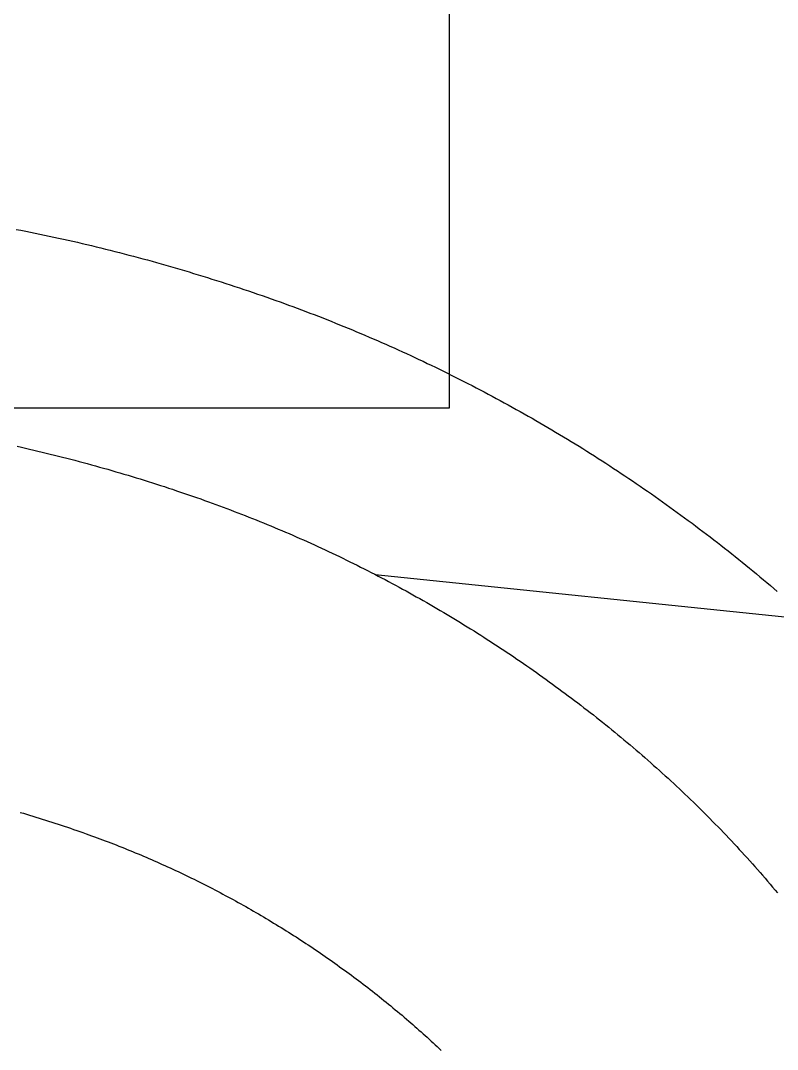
# Model space of a CAD drawing. Header units: millimetres. Extents: x 340 to 1003762, y 22 to 362022.
# Drawn here: x 421.3095 to 421.403, y 90.071 to 90.198 of the extents above; entities that cross this region are included whole.
import ezdxf
from ezdxf.xclip import XClip

# ---------------------------------------------------------------- set-up
doc = ezdxf.new("R2010")
doc.units = ezdxf.units.MM
doc.header["$XCLIPFRAME"] = 0
for name, color, linetype in [('LSBB_P_002 - PLANTA 1° NIVEL SALA DE VENTAS$0$A-Equipamiento acero inox', 8, 'Continuous'), ('LSBB_P_002 - PLANTA 1° NIVEL SALA DE VENTAS$0$A-TRAS-EQPM', 8, 'Continuous'), ('XREF', 7, 'Continuous')]:
    doc.layers.add(name, color=color, linetype=linetype)

# ---------------------------------------------------------------- blocks, each defined once
blk = doc.blocks.new('LSBB_P_002 - PLANTA 1° NIVEL SALA DE VENTAS$0$laminadora')
at = {"layer": 'LSBB_P_002 - PLANTA 1° NIVEL SALA DE VENTAS$0$A-TRAS-EQPM'}
for p, q in [((-175652.983, 30492.186), (-175652.983, 30483.413)), ((-175647.93, 30485.563), (-175647.988, 30485.55)), ((-175647.872, 30485.575), (-175647.93, 30485.563)), ((-175647.814, 30485.587), (-175647.872, 30485.575)), ((-175647.756, 30485.598), (-175647.814, 30485.587)), ((-175647.697, 30485.61), (-175647.756, 30485.598)), ((-175647.639, 30485.621), (-175647.697, 30485.61)), ((-175648.51, 30485.434), (-175648.568, 30485.42)), ((-175648.452, 30485.447), (-175648.51, 30485.434)), ((-175648.394, 30485.461), (-175648.452, 30485.447)), ((-175648.336, 30485.474), (-175648.394, 30485.461)), ((-175648.278, 30485.487), (-175648.336, 30485.474)), ((-175648.22, 30485.5), (-175648.278, 30485.487)), ((-175648.162, 30485.513), (-175648.22, 30485.5)), ((-175648.104, 30485.526), (-175648.162, 30485.513)), ((-175648.046, 30485.538), (-175648.104, 30485.526)), ((-175647.988, 30485.55), (-175648.046, 30485.538)), ((-175649.028, 30485.304), (-175649.086, 30485.289)), ((-175648.971, 30485.319), (-175649.028, 30485.304)), ((-175648.913, 30485.334), (-175648.971, 30485.319)), ((-175648.856, 30485.349), (-175648.913, 30485.334)), ((-175648.798, 30485.363), (-175648.856, 30485.349)), ((-175648.741, 30485.378), (-175648.798, 30485.363)), ((-175648.683, 30485.392), (-175648.741, 30485.378)), ((-175648.625, 30485.406), (-175648.683, 30485.392)), ((-175648.568, 30485.42), (-175648.625, 30485.406)), ((-175649.487, 30485.179), (-175649.544, 30485.162)), ((-175649.429, 30485.195), (-175649.487, 30485.179)), ((-175649.372, 30485.211), (-175649.429, 30485.195)), ((-175649.315, 30485.227), (-175649.372, 30485.211)), ((-175649.258, 30485.243), (-175649.315, 30485.227)), ((-175649.2, 30485.258), (-175649.258, 30485.243)), ((-175649.143, 30485.274), (-175649.2, 30485.258)), ((-175649.086, 30485.289), (-175649.143, 30485.274)), ((-175649.942, 30485.043), (-175649.999, 30485.026)), ((-175649.885, 30485.061), (-175649.942, 30485.043)), ((-175649.828, 30485.078), (-175649.885, 30485.061)), ((-175649.772, 30485.095), (-175649.828, 30485.078)), ((-175649.715, 30485.112), (-175649.772, 30485.095)), ((-175649.658, 30485.129), (-175649.715, 30485.112)), ((-175649.601, 30485.146), (-175649.658, 30485.129)), ((-175649.544, 30485.162), (-175649.601, 30485.146)), ((-175650.338, 30484.917), (-175650.394, 30484.898)), ((-175650.282, 30484.936), (-175650.338, 30484.917)), ((-175650.225, 30484.954), (-175650.282, 30484.936)), ((-175650.169, 30484.972), (-175650.225, 30484.954)), ((-175650.112, 30484.99), (-175650.169, 30484.972)), ((-175650.055, 30485.008), (-175650.112, 30484.99)), ((-175649.999, 30485.026), (-175650.055, 30485.008)), ((-175650.676, 30484.803), (-175650.732, 30484.783)), ((-175650.619, 30484.822), (-175650.676, 30484.803)), ((-175650.563, 30484.842), (-175650.619, 30484.822)), ((-175650.507, 30484.861), (-175650.563, 30484.842)), ((-175650.451, 30484.88), (-175650.507, 30484.861)), ((-175650.394, 30484.898), (-175650.451, 30484.88)), ((-175651.055, 30484.667), (-175651.108, 30484.648)), ((-175651.002, 30484.687), (-175651.055, 30484.667)), ((-175650.95, 30484.706), (-175651.002, 30484.687)), ((-175650.897, 30484.725), (-175650.95, 30484.706)), ((-175650.844, 30484.744), (-175650.897, 30484.725)), ((-175650.788, 30484.764), (-175650.844, 30484.744)), ((-175650.732, 30484.783), (-175650.788, 30484.764)), ((-175651.371, 30484.548), (-175651.423, 30484.527)), ((-175651.318, 30484.568), (-175651.371, 30484.548)), ((-175651.266, 30484.588), (-175651.318, 30484.568)), ((-175651.213, 30484.608), (-175651.266, 30484.588)), ((-175651.161, 30484.628), (-175651.213, 30484.608)), ((-175651.108, 30484.648), (-175651.161, 30484.628)), ((-175651.684, 30484.423), (-175651.737, 30484.401)), ((-175651.632, 30484.444), (-175651.684, 30484.423)), ((-175651.58, 30484.465), (-175651.632, 30484.444)), ((-175651.528, 30484.486), (-175651.58, 30484.465)), ((-175651.476, 30484.507), (-175651.528, 30484.486)), ((-175651.423, 30484.527), (-175651.476, 30484.507)), ((-175651.996, 30484.292), (-175652.048, 30484.27)), ((-175651.944, 30484.314), (-175651.996, 30484.292)), ((-175651.892, 30484.336), (-175651.944, 30484.314)), ((-175651.84, 30484.358), (-175651.892, 30484.336)), ((-175651.789, 30484.38), (-175651.84, 30484.358)), ((-175651.737, 30484.401), (-175651.789, 30484.38)), ((-175652.305, 30484.157), (-175652.356, 30484.134)), ((-175652.254, 30484.18), (-175652.305, 30484.157)), ((-175652.202, 30484.202), (-175652.254, 30484.18)), ((-175652.151, 30484.225), (-175652.202, 30484.202)), ((-175652.099, 30484.248), (-175652.151, 30484.225)), ((-175652.048, 30484.27), (-175652.099, 30484.248)), ((-175652.561, 30484.039), (-175652.612, 30484.016)), ((-175652.51, 30484.063), (-175652.561, 30484.039)), ((-175652.459, 30484.087), (-175652.51, 30484.063)), ((-175652.407, 30484.11), (-175652.459, 30484.087)), ((-175652.356, 30484.134), (-175652.407, 30484.11)), ((-175652.815, 30483.919), (-175652.865, 30483.894)), ((-175652.764, 30483.943), (-175652.815, 30483.919)), ((-175652.713, 30483.967), (-175652.764, 30483.943)), ((-175652.662, 30483.992), (-175652.713, 30483.967)), ((-175652.612, 30484.016), (-175652.662, 30483.992)), ((-175653.067, 30483.794), (-175653.117, 30483.769)), ((-175653.017, 30483.819), (-175653.067, 30483.794)), ((-175652.966, 30483.844), (-175653.017, 30483.819)), ((-175652.916, 30483.869), (-175652.966, 30483.844)), ((-175652.865, 30483.894), (-175652.916, 30483.869)), ((-175653.317, 30483.666), (-175653.367, 30483.64)), ((-175653.267, 30483.692), (-175653.317, 30483.666)), ((-175653.217, 30483.718), (-175653.267, 30483.692)), ((-175653.167, 30483.743), (-175653.217, 30483.718)), ((-175653.117, 30483.769), (-175653.167, 30483.743)), ((-175653.566, 30483.535), (-175653.616, 30483.508)), ((-175653.516, 30483.561), (-175653.566, 30483.535)), ((-175653.467, 30483.588), (-175653.516, 30483.561)), ((-175653.417, 30483.614), (-175653.467, 30483.588)), ((-175653.367, 30483.64), (-175653.417, 30483.614)), ((-175653.813, 30483.399), (-175653.862, 30483.372)), ((-175653.764, 30483.427), (-175653.813, 30483.399)), ((-175653.714, 30483.454), (-175653.764, 30483.427)), ((-175653.665, 30483.481), (-175653.714, 30483.454)), ((-175653.616, 30483.508), (-175653.665, 30483.481)), ((-175652.983, 30483.413), (-175638.345, 30483.413)), ((-175654.009, 30483.289), (-175654.057, 30483.261)), ((-175653.96, 30483.317), (-175654.009, 30483.289)), ((-175653.911, 30483.344), (-175653.96, 30483.317)), ((-175653.862, 30483.372), (-175653.911, 30483.344)), ((-175654.252, 30483.147), (-175654.3, 30483.118)), ((-175654.203, 30483.176), (-175654.252, 30483.147)), ((-175654.155, 30483.204), (-175654.203, 30483.176)), ((-175654.106, 30483.232), (-175654.155, 30483.204)), ((-175654.057, 30483.261), (-175654.106, 30483.232)), ((-175654.445, 30483.031), (-175654.493, 30483.002)), ((-175654.397, 30483.061), (-175654.445, 30483.031)), ((-175654.348, 30483.09), (-175654.397, 30483.061)), ((-175654.3, 30483.118), (-175654.348, 30483.09)), ((-175654.636, 30482.914), (-175654.684, 30482.884)), ((-175654.589, 30482.943), (-175654.636, 30482.914)), ((-175654.541, 30482.973), (-175654.589, 30482.943)), ((-175654.493, 30483.002), (-175654.541, 30482.973)), ((-175647.906, 30482.884), (-175647.957, 30482.872)), ((-175647.855, 30482.896), (-175647.906, 30482.884)), ((-175647.804, 30482.908), (-175647.855, 30482.896)), ((-175647.753, 30482.919), (-175647.804, 30482.908)), ((-175647.702, 30482.931), (-175647.753, 30482.919)), ((-175647.65, 30482.943), (-175647.702, 30482.931)), ((-175654.874, 30482.763), (-175654.921, 30482.733)), ((-175654.827, 30482.793), (-175654.874, 30482.763)), ((-175654.779, 30482.824), (-175654.827, 30482.793)), ((-175654.732, 30482.854), (-175654.779, 30482.824)), ((-175654.684, 30482.884), (-175654.732, 30482.854)), ((-175648.363, 30482.77), (-175648.414, 30482.756)), ((-175648.313, 30482.783), (-175648.363, 30482.77)), ((-175648.262, 30482.796), (-175648.313, 30482.783)), ((-175648.211, 30482.809), (-175648.262, 30482.796)), ((-175648.16, 30482.822), (-175648.211, 30482.809)), ((-175648.109, 30482.834), (-175648.16, 30482.822)), ((-175648.059, 30482.847), (-175648.109, 30482.834)), ((-175648.008, 30482.859), (-175648.059, 30482.847)), ((-175647.957, 30482.872), (-175648.008, 30482.859)), ((-175655.063, 30482.64), (-175655.11, 30482.609)), ((-175655.016, 30482.671), (-175655.063, 30482.64)), ((-175654.968, 30482.702), (-175655.016, 30482.671)), ((-175654.921, 30482.733), (-175654.968, 30482.702)), ((-175648.868, 30482.63), (-175648.919, 30482.615)), ((-175648.818, 30482.644), (-175648.868, 30482.63)), ((-175648.768, 30482.659), (-175648.818, 30482.644)), ((-175648.717, 30482.673), (-175648.768, 30482.659)), ((-175648.667, 30482.687), (-175648.717, 30482.673)), ((-175648.616, 30482.701), (-175648.667, 30482.687)), ((-175648.566, 30482.715), (-175648.616, 30482.701)), ((-175648.515, 30482.729), (-175648.566, 30482.715)), ((-175648.465, 30482.743), (-175648.515, 30482.729)), ((-175648.414, 30482.756), (-175648.465, 30482.743)), ((-175655.25, 30482.515), (-175655.296, 30482.484)), ((-175655.203, 30482.547), (-175655.25, 30482.515)), ((-175655.156, 30482.578), (-175655.203, 30482.547)), ((-175655.11, 30482.609), (-175655.156, 30482.578)), ((-175649.269, 30482.508), (-175649.319, 30482.493)), ((-175649.219, 30482.524), (-175649.269, 30482.508)), ((-175649.169, 30482.54), (-175649.219, 30482.524)), ((-175649.119, 30482.555), (-175649.169, 30482.54)), ((-175649.069, 30482.57), (-175649.119, 30482.555)), ((-175649.019, 30482.585), (-175649.069, 30482.57)), ((-175648.969, 30482.6), (-175649.019, 30482.585)), ((-175648.919, 30482.615), (-175648.969, 30482.6)), ((-175655.435, 30482.388), (-175655.482, 30482.356)), ((-175655.389, 30482.42), (-175655.435, 30482.388)), ((-175655.343, 30482.452), (-175655.389, 30482.42)), ((-175655.296, 30482.484), (-175655.343, 30482.452)), ((-175649.668, 30482.378), (-175649.718, 30482.362)), ((-175649.618, 30482.395), (-175649.668, 30482.378)), ((-175649.569, 30482.412), (-175649.618, 30482.395)), ((-175649.519, 30482.428), (-175649.569, 30482.412)), ((-175649.469, 30482.445), (-175649.519, 30482.428)), ((-175649.419, 30482.461), (-175649.469, 30482.445)), ((-175649.369, 30482.477), (-175649.419, 30482.461)), ((-175649.319, 30482.493), (-175649.369, 30482.477)), ((-175655.62, 30482.259), (-175655.665, 30482.226)), ((-175655.574, 30482.291), (-175655.62, 30482.259)), ((-175655.528, 30482.324), (-175655.574, 30482.291)), ((-175655.482, 30482.356), (-175655.528, 30482.324)), ((-175650.011, 30482.259), (-175650.057, 30482.242)), ((-175649.965, 30482.275), (-175650.011, 30482.259)), ((-175649.916, 30482.293), (-175649.965, 30482.275)), ((-175649.866, 30482.31), (-175649.916, 30482.293)), ((-175649.817, 30482.328), (-175649.866, 30482.31)), ((-175649.767, 30482.345), (-175649.817, 30482.328)), ((-175649.718, 30482.362), (-175649.767, 30482.345)), ((-175655.802, 30482.127), (-175655.848, 30482.094)), ((-175655.757, 30482.16), (-175655.802, 30482.127)), ((-175655.711, 30482.193), (-175655.757, 30482.16)), ((-175655.665, 30482.226), (-175655.711, 30482.193)), ((-175650.376, 30482.123), (-175650.422, 30482.105)), ((-175650.331, 30482.14), (-175650.376, 30482.123)), ((-175650.285, 30482.158), (-175650.331, 30482.14)), ((-175650.24, 30482.175), (-175650.285, 30482.158)), ((-175650.194, 30482.192), (-175650.24, 30482.175)), ((-175650.148, 30482.209), (-175650.194, 30482.192)), ((-175650.103, 30482.226), (-175650.148, 30482.209)), ((-175650.057, 30482.242), (-175650.103, 30482.226)), ((-175655.938, 30482.027), (-175655.984, 30481.994)), ((-175655.893, 30482.061), (-175655.938, 30482.027)), ((-175655.848, 30482.094), (-175655.893, 30482.061)), ((-175650.693, 30481.997), (-175650.738, 30481.979)), ((-175650.648, 30482.016), (-175650.693, 30481.997)), ((-175650.603, 30482.034), (-175650.648, 30482.016)), ((-175650.558, 30482.052), (-175650.603, 30482.034)), ((-175650.512, 30482.07), (-175650.558, 30482.052)), ((-175650.467, 30482.088), (-175650.512, 30482.07)), ((-175650.422, 30482.105), (-175650.467, 30482.088)), ((-175656.118, 30481.892), (-175656.163, 30481.858)), ((-175656.074, 30481.926), (-175656.118, 30481.892)), ((-175656.029, 30481.96), (-175656.074, 30481.926)), ((-175655.984, 30481.994), (-175656.029, 30481.96)), ((-175650.963, 30481.884), (-175651.008, 30481.865)), ((-175650.918, 30481.903), (-175650.963, 30481.884)), ((-175650.873, 30481.922), (-175650.918, 30481.903)), ((-175650.828, 30481.941), (-175650.873, 30481.922)), ((-175650.783, 30481.96), (-175650.828, 30481.941)), ((-175650.738, 30481.979), (-175650.783, 30481.96)), ((-175656.297, 30481.755), (-175656.341, 30481.721)), ((-175656.252, 30481.79), (-175656.297, 30481.755)), ((-175656.208, 30481.824), (-175656.252, 30481.79)), ((-175656.163, 30481.858), (-175656.208, 30481.824)), ((-175651.275, 30481.747), (-175651.32, 30481.726)), ((-175651.231, 30481.767), (-175651.275, 30481.747)), ((-175651.186, 30481.787), (-175651.231, 30481.767)), ((-175651.142, 30481.806), (-175651.186, 30481.787)), ((-175651.097, 30481.826), (-175651.142, 30481.806)), ((-175651.053, 30481.846), (-175651.097, 30481.826)), ((-175651.008, 30481.865), (-175651.053, 30481.846)), ((-175656.474, 30481.616), (-175656.518, 30481.581)), ((-175656.43, 30481.651), (-175656.474, 30481.616)), ((-175656.385, 30481.686), (-175656.43, 30481.651)), ((-175656.341, 30481.721), (-175656.385, 30481.686)), ((-175651.541, 30481.624), (-175651.585, 30481.603)), ((-175651.496, 30481.644), (-175651.541, 30481.624)), ((-175651.452, 30481.665), (-175651.496, 30481.644)), ((-175651.408, 30481.686), (-175651.452, 30481.665)), ((-175651.364, 30481.706), (-175651.408, 30481.686)), ((-175651.32, 30481.726), (-175651.364, 30481.706)), ((-175656.605, 30481.511), (-175656.649, 30481.475)), ((-175656.562, 30481.546), (-175656.605, 30481.511)), ((-175656.518, 30481.581), (-175656.562, 30481.546)), ((-175651.804, 30481.496), (-175651.847, 30481.475)), ((-175651.76, 30481.518), (-175651.804, 30481.496)), ((-175651.716, 30481.539), (-175651.76, 30481.518)), ((-175651.672, 30481.561), (-175651.716, 30481.539)), ((-175651.629, 30481.582), (-175651.672, 30481.561)), ((-175651.585, 30481.603), (-175651.629, 30481.582)), ((-175652.07, 30481.361), (-175685.83, 30477.871)), ((-175656.779, 30481.368), (-175656.823, 30481.332)), ((-175656.736, 30481.404), (-175656.779, 30481.368)), ((-175656.693, 30481.44), (-175656.736, 30481.404)), ((-175656.649, 30481.475), (-175656.693, 30481.44)), ((-175652.065, 30481.364), (-175652.108, 30481.342)), ((-175652.021, 30481.387), (-175652.065, 30481.364)), ((-175651.978, 30481.409), (-175652.021, 30481.387)), ((-175651.934, 30481.431), (-175651.978, 30481.409)), ((-175651.891, 30481.453), (-175651.934, 30481.431)), ((-175651.847, 30481.475), (-175651.891, 30481.453)), ((-175656.909, 30481.26), (-175656.952, 30481.223)), ((-175656.866, 30481.296), (-175656.909, 30481.26)), ((-175656.823, 30481.332), (-175656.866, 30481.296)), ((-175652.28, 30481.251), (-175652.323, 30481.228)), ((-175652.237, 30481.274), (-175652.28, 30481.251)), ((-175652.194, 30481.297), (-175652.237, 30481.274)), ((-175652.151, 30481.319), (-175652.194, 30481.297)), ((-175652.108, 30481.342), (-175652.151, 30481.319)), ((-175656.995, 30481.187), (-175657.037, 30481.15)), ((-175656.952, 30481.223), (-175656.995, 30481.187)), ((-175652.537, 30481.111), (-175652.579, 30481.087)), ((-175652.494, 30481.134), (-175652.537, 30481.111)), ((-175652.452, 30481.158), (-175652.494, 30481.134)), ((-175652.409, 30481.181), (-175652.452, 30481.158)), ((-175652.366, 30481.205), (-175652.409, 30481.181)), ((-175652.323, 30481.228), (-175652.366, 30481.205)), ((-175652.749, 30480.991), (-175652.791, 30480.966)), ((-175652.707, 30481.015), (-175652.749, 30480.991)), ((-175652.664, 30481.039), (-175652.707, 30481.015)), ((-175652.622, 30481.063), (-175652.664, 30481.039)), ((-175652.579, 30481.087), (-175652.622, 30481.063)), ((-175652.959, 30480.867), (-175653.001, 30480.842)), ((-175652.917, 30480.892), (-175652.959, 30480.867)), ((-175652.875, 30480.917), (-175652.917, 30480.892)), ((-175652.833, 30480.942), (-175652.875, 30480.917)), ((-175652.791, 30480.966), (-175652.833, 30480.942)), ((-175653.168, 30480.741), (-175653.209, 30480.716)), ((-175653.126, 30480.767), (-175653.168, 30480.741)), ((-175653.084, 30480.792), (-175653.126, 30480.767)), ((-175653.043, 30480.817), (-175653.084, 30480.792)), ((-175653.001, 30480.842), (-175653.043, 30480.817)), ((-175653.374, 30480.612), (-175653.415, 30480.586)), ((-175653.333, 30480.638), (-175653.374, 30480.612)), ((-175653.292, 30480.664), (-175653.333, 30480.638)), ((-175653.25, 30480.69), (-175653.292, 30480.664)), ((-175653.209, 30480.716), (-175653.25, 30480.69)), ((-175653.579, 30480.48), (-175653.62, 30480.453)), ((-175653.538, 30480.506), (-175653.579, 30480.48)), ((-175653.497, 30480.533), (-175653.538, 30480.506)), ((-175653.456, 30480.559), (-175653.497, 30480.533)), ((-175653.415, 30480.586), (-175653.456, 30480.559)), ((-175653.782, 30480.345), (-175653.822, 30480.317)), ((-175653.741, 30480.372), (-175653.782, 30480.345)), ((-175653.701, 30480.399), (-175653.741, 30480.372)), ((-175653.66, 30480.426), (-175653.701, 30480.399)), ((-175653.62, 30480.453), (-175653.66, 30480.426)), ((-175653.943, 30480.235), (-175653.983, 30480.207)), ((-175653.903, 30480.262), (-175653.943, 30480.235)), ((-175653.862, 30480.29), (-175653.903, 30480.262)), ((-175653.822, 30480.317), (-175653.862, 30480.29)), ((-175654.142, 30480.094), (-175654.181, 30480.066)), ((-175654.102, 30480.123), (-175654.142, 30480.094)), ((-175654.062, 30480.151), (-175654.102, 30480.123)), ((-175654.023, 30480.179), (-175654.062, 30480.151)), ((-175653.983, 30480.207), (-175654.023, 30480.179)), ((-175654.3, 30479.98), (-175654.339, 30479.951)), ((-175654.26, 30480.009), (-175654.3, 30479.98)), ((-175654.221, 30480.037), (-175654.26, 30480.009)), ((-175654.181, 30480.066), (-175654.221, 30480.037)), ((-175654.456, 30479.864), (-175654.495, 30479.835)), ((-175654.417, 30479.893), (-175654.456, 30479.864)), ((-175654.378, 30479.922), (-175654.417, 30479.893)), ((-175654.339, 30479.951), (-175654.378, 30479.922)), ((-175654.65, 30479.716), (-175654.689, 30479.687)), ((-175654.612, 30479.746), (-175654.65, 30479.716)), ((-175654.573, 30479.776), (-175654.612, 30479.746)), ((-175654.534, 30479.805), (-175654.573, 30479.776)), ((-175654.495, 30479.835), (-175654.534, 30479.805)), ((-175654.804, 30479.596), (-175654.842, 30479.566)), ((-175654.766, 30479.627), (-175654.804, 30479.596)), ((-175654.727, 30479.657), (-175654.766, 30479.627)), ((-175654.689, 30479.687), (-175654.727, 30479.657)), ((-175654.956, 30479.475), (-175654.994, 30479.444)), ((-175654.918, 30479.505), (-175654.956, 30479.475)), ((-175654.88, 30479.536), (-175654.918, 30479.505)), ((-175654.842, 30479.566), (-175654.88, 30479.536)), ((-175655.107, 30479.351), (-175655.144, 30479.32)), ((-175655.069, 30479.382), (-175655.107, 30479.351)), ((-175655.032, 30479.413), (-175655.069, 30479.382)), ((-175654.994, 30479.444), (-175655.032, 30479.413)), ((-175655.256, 30479.226), (-175655.293, 30479.194)), ((-175655.219, 30479.257), (-175655.256, 30479.226)), ((-175655.182, 30479.289), (-175655.219, 30479.257)), ((-175655.144, 30479.32), (-175655.182, 30479.289)), ((-175655.403, 30479.1), (-175655.439, 30479.068)), ((-175655.367, 30479.131), (-175655.403, 30479.1)), ((-175655.33, 30479.162), (-175655.367, 30479.131)), ((-175655.293, 30479.194), (-175655.33, 30479.162)), ((-175655.546, 30478.973), (-175655.582, 30478.942)), ((-175655.51, 30479.005), (-175655.546, 30478.973)), ((-175655.475, 30479.037), (-175655.51, 30479.005)), ((-175655.439, 30479.068), (-175655.475, 30479.037)), ((-175655.688, 30478.845), (-175655.723, 30478.813)), ((-175655.653, 30478.877), (-175655.688, 30478.845)), ((-175655.617, 30478.91), (-175655.653, 30478.877)), ((-175655.582, 30478.942), (-175655.617, 30478.91)), ((-175655.828, 30478.715), (-175655.863, 30478.682)), ((-175655.793, 30478.748), (-175655.828, 30478.715)), ((-175655.758, 30478.78), (-175655.793, 30478.748)), ((-175655.723, 30478.813), (-175655.758, 30478.78)), ((-175655.967, 30478.583), (-175656.001, 30478.55)), ((-175655.932, 30478.616), (-175655.967, 30478.583)), ((-175655.897, 30478.649), (-175655.932, 30478.616)), ((-175655.863, 30478.682), (-175655.897, 30478.649)), ((-175656.103, 30478.45), (-175656.137, 30478.416)), ((-175656.069, 30478.483), (-175656.103, 30478.45)), ((-175656.035, 30478.517), (-175656.069, 30478.483)), ((-175656.001, 30478.55), (-175656.035, 30478.517)), ((-175656.238, 30478.314), (-175656.272, 30478.28)), ((-175656.205, 30478.348), (-175656.238, 30478.314)), ((-175656.171, 30478.382), (-175656.205, 30478.348)), ((-175656.137, 30478.416), (-175656.171, 30478.382)), ((-175648.037, 30478.318), (-175648.076, 30478.305)), ((-175647.999, 30478.33), (-175648.037, 30478.318)), ((-175647.96, 30478.342), (-175647.999, 30478.33)), ((-175647.921, 30478.355), (-175647.96, 30478.342)), ((-175647.882, 30478.367), (-175647.921, 30478.355)), ((-175647.843, 30478.379), (-175647.882, 30478.367)), ((-175647.804, 30478.39), (-175647.843, 30478.379)), ((-175647.765, 30478.402), (-175647.804, 30478.39)), ((-175647.726, 30478.414), (-175647.765, 30478.402)), ((-175647.687, 30478.425), (-175647.726, 30478.414)), ((-175656.338, 30478.212), (-175656.372, 30478.177)), ((-175656.305, 30478.246), (-175656.338, 30478.212)), ((-175656.272, 30478.28), (-175656.305, 30478.246)), ((-175648.424, 30478.188), (-175648.462, 30478.175)), ((-175648.385, 30478.202), (-175648.424, 30478.188)), ((-175648.347, 30478.215), (-175648.385, 30478.202)), ((-175648.308, 30478.228), (-175648.347, 30478.215)), ((-175648.27, 30478.241), (-175648.308, 30478.228)), ((-175648.231, 30478.254), (-175648.27, 30478.241)), ((-175648.192, 30478.267), (-175648.231, 30478.254)), ((-175648.154, 30478.28), (-175648.192, 30478.267)), ((-175648.115, 30478.293), (-175648.154, 30478.28)), ((-175648.076, 30478.305), (-175648.115, 30478.293)), ((-175656.47, 30478.073), (-175656.503, 30478.038)), ((-175656.437, 30478.108), (-175656.47, 30478.073)), ((-175656.405, 30478.143), (-175656.437, 30478.108)), ((-175656.372, 30478.177), (-175656.405, 30478.143)), ((-175648.772, 30478.061), (-175648.806, 30478.048)), ((-175648.738, 30478.074), (-175648.772, 30478.061)), ((-175648.705, 30478.087), (-175648.738, 30478.074)), ((-175648.671, 30478.099), (-175648.705, 30478.087)), ((-175648.637, 30478.112), (-175648.671, 30478.099)), ((-175648.603, 30478.124), (-175648.637, 30478.112)), ((-175648.569, 30478.137), (-175648.603, 30478.124)), ((-175648.535, 30478.149), (-175648.569, 30478.137)), ((-175648.501, 30478.161), (-175648.535, 30478.149)), ((-175648.462, 30478.175), (-175648.501, 30478.161)), ((-175656.6, 30477.933), (-175656.633, 30477.898)), ((-175656.568, 30477.968), (-175656.6, 30477.933)), ((-175656.536, 30478.003), (-175656.568, 30477.968)), ((-175656.503, 30478.038), (-175656.536, 30478.003)), ((-175649.075, 30477.941), (-175649.108, 30477.927)), ((-175649.042, 30477.955), (-175649.075, 30477.941)), ((-175649.008, 30477.968), (-175649.042, 30477.955)), ((-175648.974, 30477.982), (-175649.008, 30477.968)), ((-175648.941, 30477.995), (-175648.974, 30477.982)), ((-175648.907, 30478.009), (-175648.941, 30477.995)), ((-175648.874, 30478.022), (-175648.907, 30478.009)), ((-175648.84, 30478.035), (-175648.874, 30478.022)), ((-175648.806, 30478.048), (-175648.84, 30478.035)), ((-175656.697, 30477.827), (-175656.729, 30477.791)), ((-175656.665, 30477.862), (-175656.697, 30477.827)), ((-175656.633, 30477.898), (-175656.665, 30477.862)), ((-175649.375, 30477.813), (-175649.408, 30477.798)), ((-175649.341, 30477.827), (-175649.375, 30477.813)), ((-175649.308, 30477.842), (-175649.341, 30477.827)), ((-175649.275, 30477.856), (-175649.308, 30477.842)), ((-175649.242, 30477.871), (-175649.275, 30477.856)), ((-175649.209, 30477.885), (-175649.242, 30477.871)), ((-175649.175, 30477.899), (-175649.209, 30477.885)), ((-175649.142, 30477.913), (-175649.175, 30477.899)), ((-175649.108, 30477.927), (-175649.142, 30477.913)), ((-175656.824, 30477.684), (-175656.855, 30477.648)), ((-175656.792, 30477.72), (-175656.824, 30477.684)), ((-175656.761, 30477.756), (-175656.792, 30477.72)), ((-175656.729, 30477.791), (-175656.761, 30477.756)), ((-175649.671, 30477.677), (-175649.703, 30477.662)), ((-175649.638, 30477.693), (-175649.671, 30477.677)), ((-175649.605, 30477.708), (-175649.638, 30477.693)), ((-175649.572, 30477.723), (-175649.605, 30477.708)), ((-175649.54, 30477.738), (-175649.572, 30477.723)), ((-175649.507, 30477.753), (-175649.54, 30477.738)), ((-175649.474, 30477.768), (-175649.507, 30477.753)), ((-175649.441, 30477.783), (-175649.474, 30477.768)), ((-175649.408, 30477.798), (-175649.441, 30477.783)), ((-175656.918, 30477.576), (-175656.949, 30477.539)), ((-175656.887, 30477.612), (-175656.918, 30477.576)), ((-175656.855, 30477.648), (-175656.887, 30477.612)), ((-175649.931, 30477.55), (-175649.963, 30477.534)), ((-175649.899, 30477.566), (-175649.931, 30477.55)), ((-175649.866, 30477.582), (-175649.899, 30477.566)), ((-175649.834, 30477.599), (-175649.866, 30477.582)), ((-175649.801, 30477.614), (-175649.834, 30477.599)), ((-175649.769, 30477.63), (-175649.801, 30477.614)), ((-175649.736, 30477.646), (-175649.769, 30477.63)), ((-175649.703, 30477.662), (-175649.736, 30477.646)), ((-175657.011, 30477.466), (-175657.041, 30477.43)), ((-175656.98, 30477.503), (-175657.011, 30477.466)), ((-175656.949, 30477.539), (-175656.98, 30477.503)), ((-175650.156, 30477.434), (-175650.188, 30477.417)), ((-175650.124, 30477.451), (-175650.156, 30477.434)), ((-175650.092, 30477.468), (-175650.124, 30477.451)), ((-175650.06, 30477.484), (-175650.092, 30477.468)), ((-175650.028, 30477.501), (-175650.06, 30477.484)), ((-175649.996, 30477.518), (-175650.028, 30477.501)), ((-175649.963, 30477.534), (-175649.996, 30477.518)), ((-175650.411, 30477.296), (-175650.442, 30477.278)), ((-175650.379, 30477.314), (-175650.411, 30477.296)), ((-175650.347, 30477.331), (-175650.379, 30477.314)), ((-175650.316, 30477.349), (-175650.347, 30477.331)), ((-175650.284, 30477.366), (-175650.316, 30477.349)), ((-175650.252, 30477.383), (-175650.284, 30477.366)), ((-175650.22, 30477.4), (-175650.252, 30477.383)), ((-175650.188, 30477.417), (-175650.22, 30477.4)), ((-175650.631, 30477.171), (-175650.662, 30477.152)), ((-175650.599, 30477.189), (-175650.631, 30477.171)), ((-175650.568, 30477.207), (-175650.599, 30477.189)), ((-175650.537, 30477.225), (-175650.568, 30477.207)), ((-175650.505, 30477.243), (-175650.537, 30477.225)), ((-175650.474, 30477.261), (-175650.505, 30477.243)), ((-175650.442, 30477.278), (-175650.474, 30477.261)), ((-175650.817, 30477.059), (-175650.848, 30477.041)), ((-175650.786, 30477.078), (-175650.817, 30477.059)), ((-175650.755, 30477.097), (-175650.786, 30477.078)), ((-175650.724, 30477.115), (-175650.755, 30477.097)), ((-175650.693, 30477.134), (-175650.724, 30477.115)), ((-175650.662, 30477.152), (-175650.693, 30477.134)), ((-175651.033, 30476.926), (-175651.063, 30476.906)), ((-175651.002, 30476.945), (-175651.033, 30476.926)), ((-175650.971, 30476.964), (-175651.002, 30476.945)), ((-175650.941, 30476.984), (-175650.971, 30476.964)), ((-175650.91, 30477.003), (-175650.941, 30476.984)), ((-175650.879, 30477.022), (-175650.91, 30477.003)), ((-175650.848, 30477.041), (-175650.879, 30477.022)), ((-175651.215, 30476.808), (-175651.245, 30476.788)), ((-175651.185, 30476.828), (-175651.215, 30476.808)), ((-175651.154, 30476.847), (-175651.185, 30476.828)), ((-175651.124, 30476.867), (-175651.154, 30476.847)), ((-175651.094, 30476.887), (-175651.124, 30476.867)), ((-175651.063, 30476.906), (-175651.094, 30476.887)), ((-175651.425, 30476.666), (-175651.455, 30476.646)), ((-175651.395, 30476.687), (-175651.425, 30476.666)), ((-175651.365, 30476.707), (-175651.395, 30476.687)), ((-175651.335, 30476.727), (-175651.365, 30476.707)), ((-175651.305, 30476.748), (-175651.335, 30476.727)), ((-175651.275, 30476.768), (-175651.305, 30476.748)), ((-175651.245, 30476.788), (-175651.275, 30476.768)), ((-175651.603, 30476.541), (-175651.632, 30476.52)), ((-175651.573, 30476.562), (-175651.603, 30476.541)), ((-175651.544, 30476.583), (-175651.573, 30476.562)), ((-175651.514, 30476.604), (-175651.544, 30476.583)), ((-175651.484, 30476.625), (-175651.514, 30476.604)), ((-175651.455, 30476.646), (-175651.484, 30476.625)), ((-175651.778, 30476.414), (-175651.807, 30476.392)), ((-175651.749, 30476.435), (-175651.778, 30476.414)), ((-175651.72, 30476.456), (-175651.749, 30476.435)), ((-175651.691, 30476.478), (-175651.72, 30476.456)), ((-175651.661, 30476.499), (-175651.691, 30476.478)), ((-175651.632, 30476.52), (-175651.661, 30476.499)), ((-175651.952, 30476.283), (-175651.98, 30476.261)), ((-175651.923, 30476.305), (-175651.952, 30476.283)), ((-175651.894, 30476.327), (-175651.923, 30476.305)), ((-175651.865, 30476.349), (-175651.894, 30476.327)), ((-175651.836, 30476.37), (-175651.865, 30476.349)), ((-175651.807, 30476.392), (-175651.836, 30476.37)), ((-175652.094, 30476.172), (-175652.123, 30476.149)), ((-175652.066, 30476.194), (-175652.094, 30476.172)), ((-175652.037, 30476.216), (-175652.066, 30476.194)), ((-175652.009, 30476.239), (-175652.037, 30476.216)), ((-175651.98, 30476.261), (-175652.009, 30476.239)), ((-175652.263, 30476.035), (-175652.291, 30476.012)), ((-175652.235, 30476.058), (-175652.263, 30476.035)), ((-175652.207, 30476.081), (-175652.235, 30476.058)), ((-175652.179, 30476.104), (-175652.207, 30476.081)), ((-175652.151, 30476.126), (-175652.179, 30476.104)), ((-175652.123, 30476.149), (-175652.151, 30476.126)), ((-175652.403, 30475.92), (-175652.43, 30475.896)), ((-175652.375, 30475.943), (-175652.403, 30475.92)), ((-175652.347, 30475.966), (-175652.375, 30475.943)), ((-175652.319, 30475.989), (-175652.347, 30475.966)), ((-175652.291, 30476.012), (-175652.319, 30475.989)), ((-175652.562, 30475.783), (-175652.587, 30475.761)), ((-175652.536, 30475.805), (-175652.562, 30475.783)), ((-175652.511, 30475.827), (-175652.536, 30475.805)), ((-175652.485, 30475.849), (-175652.511, 30475.827)), ((-175652.458, 30475.873), (-175652.485, 30475.849)), ((-175652.43, 30475.896), (-175652.458, 30475.873)), ((-175652.713, 30475.648), (-175652.738, 30475.625)), ((-175652.688, 30475.671), (-175652.713, 30475.648)), ((-175652.663, 30475.693), (-175652.688, 30475.671)), ((-175652.638, 30475.716), (-175652.663, 30475.693)), ((-175652.612, 30475.738), (-175652.638, 30475.716)), ((-175652.587, 30475.761), (-175652.612, 30475.738)), ((-175652.837, 30475.533), (-175652.861, 30475.51)), ((-175652.812, 30475.557), (-175652.837, 30475.533)), ((-175652.787, 30475.58), (-175652.812, 30475.557)), ((-175652.763, 30475.602), (-175652.787, 30475.58)), ((-175652.738, 30475.625), (-175652.763, 30475.602)), ((-175652.861, 30475.51), (-175652.886, 30475.487))]:
    blk.add_line(p, q, dxfattribs=at)
blk = doc.blocks.new('LSBB_P_002 - PLANTA 1° NIVEL SALA DE VENTAS', base_point=(223.56961, 14.22023))
at = {"layer": 'LSBB_P_002 - PLANTA 1° NIVEL SALA DE VENTAS$0$A-Equipamiento acero inox', "xscale": -0.010000000000578, "yscale": 0.010000000000578, "zscale": 0.010000000000578}
blk.add_blockref('LSBB_P_002 - PLANTA 1° NIVEL SALA DE VENTAS$0$laminadora', (-919.87874, 0.1361), dxfattribs=at)

msp = doc.modelspace()

# ---------------------------------------------------------------- block references
at = {"layer": 'XREF'}
ref = msp.add_blockref('LSBB_P_002 - PLANTA 1° NIVEL SALA DE VENTAS', (-191.71902, -200.59983), dxfattribs=at)
XClip(ref).set_block_clipping_path([(755.454857474, 236.6800249606), (887.3150098981, 333.6713636781)])

doc.saveas('drawing.dxf')
